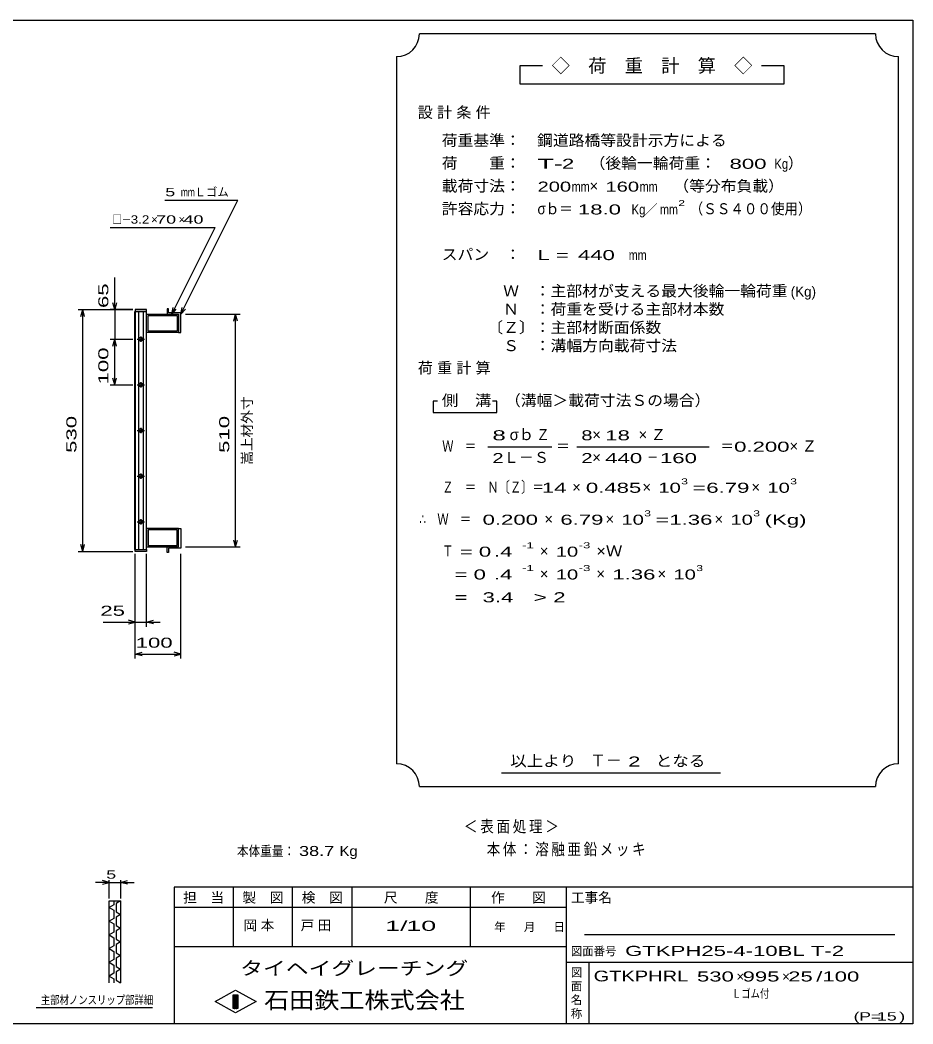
# Model space of a CAD drawing. Units: millimetres, scale not verified. Extents: x -1820 to 1731, y -1282 to 1054.
# Drawn here: x -227 to 1731, y -1146 to 1054 of the extents above; entities that cross this region are included whole.
import ezdxf
from ezdxf.enums import TextEntityAlignment as Align

# ---------------------------------------------------------------- set-up
doc = ezdxf.new("R2010")
doc.units = ezdxf.units.MM
doc.header["$LTSCALE"] = 10
for name, color, linetype, lineweight in [('0_2', 150, 'Continuous', 25), ('16', 3, 'Continuous', 25), ('22', 4, 'Continuous', 25), ('24', 2, 'Continuous', 25), ('32', 4, 'Continuous', 25)]:
    doc.layers.add(name, color=color, linetype=linetype, lineweight=lineweight)
doc.styles.add('ベクトル', font='')
doc.styles.get('ベクトル').set_extended_font_data('ベクトル')

msp = doc.modelspace()

# ---------------------------------------------------------------- linework, layer by layer
at = {"layer": '0_2'}
for p, q in [((-1729, 1053.5), (1731, 1053.5)), ((1731, 1053.5), (1731, -1146.5)), ((1731, -846.5), (111, -846.5)), ((111, -846.5), (111, -1146.5)), ((241, -846.5), (241, -976.5)), ((371, -976.5), (371, -846.5)), ((501, -846.5), (501, -976.5)), ((761, -976.5), (761, -846.5)), ((971, -846.5), (971, -1146.5)), ((971, -891.5), (111, -891.5)), ((1691, -951.5), (1011, -951.5)), ((111, -976.5), (971, -976.5)), ((971, -1011.5), (1731, -1011.5)), ((1021, -1146.5), (1021, -1011.5)), ((201, -1097.5), (246, -1072.5)), ((246, -1072.5), (291, -1097.5)), ((246, -1122.5), (201, -1097.5)), ((241, -1082.5), (251, -1082.5)), ((241, -1112.5), (241, -1082.5)), ((241, -1082.5), (243, -1082.5)), ((243, -1082.5), (243, -1112.5)), ((245, -1112.5), (245, -1082.5)), ((245, -1082.5), (247, -1082.5)), ((291, -1097.5), (246, -1122.5)), ((247, -1082.5), (247, -1112.5)), ((249, -1112.5), (249, -1082.5)), ((249, -1082.5), (251, -1082.5)), ((251, -1082.5), (251, -1112.5)), ((251, -1082.5), (251, -1112.5)), ((251, -1112.5), (241, -1112.5)), ((243, -1112.5), (245, -1112.5)), ((247, -1112.5), (249, -1112.5)), ((1731, -1146.5), (-1729, -1146.5))]:
    msp.add_line(p, q, dxfattribs=at)
at = {"layer": '16'}
for p, q in [((51, 419), (26, 419)), ((26, 419), (26, 414.5)), ((51, 414.5), (51, 419)), ((99, 421), (96, 421)), ((96, 421), (96, 409)), ((99, 412), (99, 421)), ((25.3, -106.5), (25.3, 414.5)), ((25.3, 414.5), (26, 414.5)), ((26, 414.5), (51, 414.5)), ((26, 414.5), (26, -106.5)), ((51, 414.5), (26, 414.5)), ((33, 414.5), (33, -106.5)), ((44, -106.5), (44, 414.5)), ((51, -106.5), (51, 414.5)), ((51, 409), (121, 409)), ((51, 369), (51, 409)), ((54, 406), (118, 406)), ((54, 372), (54, 406)), ((96, 409), (121, 409)), ((126, 412), (99, 412)), ((118, 406), (118, 372)), ((121, 409), (121, 369)), ((121, 409), (121, 369)), ((126, 369), (126, 412)), ((30, 354), (46, 354)), ((40, 357), (36, 357)), ((38, 360), (38, 348)), ((121, 369), (51, 369)), ((118, 372), (54, 372)), ((121, 369), (126, 369)), ((36, 351), (40, 351)), ((30, 254), (46, 254)), ((40, 257), (36, 257)), ((36, 251), (40, 251)), ((38, 260), (38, 248)), ((30, 154), (46, 154)), ((40, 157), (36, 157)), ((38, 160), (38, 148)), ((36, 151), (40, 151)), ((30, 54), (46, 54)), ((40, 57), (36, 57)), ((36, 51), (40, 51)), ((38, 60), (38, 48)), ((40, -43), (36, -43)), ((38, -40), (38, -52)), ((30, -46), (46, -46)), ((36, -49), (40, -49)), ((121, -61), (51, -61)), ((51, -61), (51, -101)), ((118, -64), (54, -64)), ((54, -64), (54, -98)), ((118, -98), (118, -64)), ((121, -101), (121, -61)), ((121, -61), (126, -61)), ((121, -101), (121, -61)), ((126, -61), (126, -104)), ((26, -106.5), (25.3, -106.5)), ((26, -106.5), (51, -106.5)), ((26, -111), (26, -106.5)), ((26, -106.5), (51, -106.5)), ((51, -101), (121, -101)), ((51, -106.5), (51, -111)), ((54, -98), (118, -98)), ((96, -113), (96, -101)), ((96, -101), (121, -101)), ((126, -104), (99, -104)), ((99, -104), (99, -113)), ((51, -111), (26, -111)), ((99, -113), (96, -113))]:
    msp.add_line(p, q, dxfattribs=at)
for centre, radius, start, end in [((36, 354), 3, 90, 270), ((38, 354), 4, 46.6, 133.4), ((40, 354), 3, 270, 90), ((38, 354), 4, 226.6, 313.4), ((36, 254), 3, 90, 270), ((38, 254), 4, 46.6, 133.4), ((38, 254), 4, 226.6, 313.4), ((40, 254), 3, 270, 90), ((36, 154), 3, 90, 270), ((38, 154), 4, 46.6, 133.4), ((40, 154), 3, 270, 90), ((38, 154), 4, 226.6, 313.4), ((36, 54), 3, 90, 270), ((38, 54), 4, 46.6, 133.4), ((38, 54), 4, 226.6, 313.4), ((40, 54), 3, 270, 90), ((36, -46), 3, 90, 270), ((38, -46), 4, 46.6, 133.4), ((40, -46), 3, 270, 90), ((38, -46), 4, 226.6, 313.4)]:
    msp.add_arc(centre, radius, start, end, dxfattribs=at)
at = {"layer": '22'}
for p, q in [((91, 659), (251, 659)), ((126, 409), (251, 659)), ((-29, 599), (201, 599)), ((106, 409), (201, 599)), ((-19, 419), (-19, 489)), ((-99, 419), (21, 419)), ((-93, 404), (-89, 419)), ((-85, 404), (-89, 419)), ((-89, -111), (-89, 419)), ((21, 419), (-29, 419)), ((-19, 419), (-23, 434)), ((-15, 434), (-19, 419)), ((-19, 419), (-19, 354)), ((106, 409), (109, 423.6)), ((106, 409), (116, 420)), ((126, 409), (129, 423.6)), ((126, 409), (136, 420)), ((136, 409), (256, 409)), ((242, 394), (246, 409)), ((250, 394), (246, 409)), ((246, -101), (246, 409)), ((-29, 354), (21, 354)), ((-23, 339), (-19, 354)), ((-15, 339), (-19, 354)), ((-19, 254), (-19, 354)), ((-19, 254), (-23, 269)), ((-19, 254), (-15, 269)), ((-29, 254), (21, 254)), ((246, -101), (242, -86)), ((246, -101), (250, -86)), ((-89, -111), (-93, -96)), ((-89, -111), (-85, -96)), ((136, -101), (256, -101)), ((-99, -111), (21, -111)), ((26, -276), (26, -116)), ((26, -346), (26, -116)), ((51, -276), (51, -116)), ((126, -346), (126, -116)), ((26, -266), (11, -262)), ((51, -266), (66, -262)), ((-44, -266), (26, -266)), ((11, -270), (26, -266)), ((26, -266), (51, -266)), ((66, -270), (51, -266)), ((51, -266), (81, -266)), ((26, -336), (41, -332)), ((41, -340), (26, -336)), ((26, -336), (126, -336)), ((126, -336), (111, -332)), ((111, -340), (126, -336))]:
    msp.add_line(p, q, dxfattribs=at)
at = {"layer": '24', "color": 4}
for p, q in [((1649, 1023.5), (649, 1023.5)), ((599, 973.5), (599, -576.5)), ((1699, -576.5), (1699, 973.5)), ((919, 953.5), (869, 953.5)), ((869, 953.5), (869, 913.5)), ((1449, 953.5), (1399, 953.5)), ((1449, 913.5), (1449, 953.5)), ((869, 913.5), (1449, 913.5)), ((689, 218.5), (679, 218.5)), ((679, 218.5), (679, 193.5)), ((819, 218.5), (809, 218.5)), ((819, 193.5), (819, 218.5)), ((679, 193.5), (819, 193.5)), ((799, 118.5), (939, 118.5)), ((994, 118.5), (1284, 118.5)), ((829, -596.5), (1309, -596.5)), ((649, -626.5), (1649, -626.5))]:
    msp.add_line(p, q, dxfattribs=at)
for centre, start, end in [((599, 1023.5), 270, 0), ((1699, 1023.5), 180, 270), ((599, -626.5), 0, 90), ((1699, -626.5), 90, 180)]:
    msp.add_arc(centre, 50, start, end, dxfattribs=at)
at = {"layer": '32'}
for p, q in [((-31, -836.5), (-46, -832.5)), ((-31, -871.5), (-31, -831.5)), ((-6, -831.5), (-6, -871.5)), ((-6, -836.5), (9, -832.5)), ((-31, -836.5), (-61, -836.5)), ((-46, -840.5), (-31, -836.5)), ((-31, -836.5), (-6, -836.5)), ((9, -840.5), (-6, -836.5)), ((-6, -836.5), (24, -836.5)), ((-31, -876.5), (-6, -876.5)), ((-31, -1056.5), (-31, -876.5)), ((-21, -876.5), (-21, -885.5)), ((-6, -876.5), (-16, -882.5)), ((-6, -876.5), (-6, -1056.5)), ((-21, -885.5), (-31, -891.5)), ((-31, -891.5), (-21, -897.5)), ((-21, -897.5), (-21, -915.5)), ((-16, -882.5), (-16, -900.5)), ((-16, -900.5), (-6, -906.5)), ((-21, -915.5), (-31, -921.5)), ((-31, -921.5), (-21, -927.5)), ((-6, -906.5), (-16, -912.5)), ((-16, -912.5), (-16, -930.5)), ((-21, -945.5), (-31, -951.5)), ((-21, -927.5), (-21, -945.5)), ((-16, -930.5), (-6, -936.5)), ((-6, -936.5), (-16, -942.5)), ((-16, -942.5), (-16, -960.5)), ((-31, -951.5), (-21, -957.5)), ((-21, -957.5), (-21, -975.5)), ((-16, -960.5), (-6, -966.5)), ((-6, -966.5), (-16, -972.5)), ((-21, -975.5), (-31, -981.5)), ((-31, -981.5), (-21, -987.5)), ((-21, -987.5), (-21, -1005.5)), ((-16, -972.5), (-16, -990.5)), ((-21, -1005.5), (-31, -1011.5)), ((-31, -1011.5), (-21, -1017.5)), ((-16, -990.5), (-6, -996.5)), ((-6, -996.5), (-16, -1002.5)), ((-16, -1002.5), (-16, -1020.5)), ((-21, -1017.5), (-21, -1035.5)), ((-16, -1020.5), (-6, -1026.5)), ((-6, -1026.5), (-16, -1032.5)), ((-16, -1032.5), (-16, -1050.5)), ((-21, -1035.5), (-31, -1041.5)), ((-31, -1041.5), (-21, -1047.5)), ((-21, -1047.5), (-21, -1056.5)), ((-16, -1050.5), (-6, -1056.5)), ((64, -1111.5), (-191, -1111.5))]:
    msp.add_line(p, q, dxfattribs=at)

# ---------------------------------------------------------------- texts
at = {"layer": '0_2', "style": 'ベクトル'}
for s, height, p in [('担\u3000当', 21.99, (131, -869.5)), ('製\u3000図', 21.99, (261, -869.5)), ('検\u3000図', 21.99, (391, -869.5)), ('尺\u3000\u3000度', 21.99, (571, -869.5)), ('作\u3000\u3000図', 21.99, (806, -869.5)), ('工事名', 21.99, (981, -869.5)), ('年', 18.3, (813, -934)), ('月', 18.3, (878, -934)), ('日', 18.3, (943, -934)), ('図面番号', 18.33, (981, -987)), ('図', 18.3, (981, -1034)), ('面', 18.3, (981, -1064)), ('名', 18.3, (981, -1094)), ('称', 18.3, (981, -1124))]:
    msp.add_text(s, height=height, dxfattribs=at).set_placement(p, align=Align.MIDDLE_LEFT)
at = {"layer": '0_2', "color": 222, "style": 'ベクトル'}
for s, height, width, p in [('タイヘイグレーチング', 29.33, 1.25, (256, -1024.5)), ('石田鉄工株式会社', 36.66, 1.1, (308.5, -1094.5))]:
    msp.add_text(s, height=height, dxfattribs=dict(at, width=width)).set_placement(p, align=Align.MIDDLE_LEFT)
at = {"layer": '22', "color": 2, "style": 'ベクトル'}
for s, height, width, p in [(' 5 ', 18.33, 1.6, (81, 676.5)), ('mm', 18.33, 0.75, (126, 676.5)), ('□－', 18.33, 0.8, (-24, 616.5)), ('3.2', 18.33, 1.2, (16, 616.5)), (' 70 ', 18.33, 1.6, (61, 616.5)), (' 40 ', 18.33, 1.6, (121, 616.5)), (' 25 ', 21.99, 1.65, (-64, -241)), (' 100 ', 21.99, 1.65, (13.5, -311)), ('本体重量：', 21.99, 0.85, (249, -767.5)), (' 38.7', 21.99, 1.35, (374, -767.5)), ('Kg', 21.99, 1.1, (474, -767.5)), ('1/', 21.99, 2, (574, -931.5)), (' 10 ', 21.99, 2, (604, -931.5)), ('GTKPH25-4-10BL T-2         ', 21.99, 1.65, (1100, -986.5)), ('GTKPHRL', 23.46, 1.4, (1031, -1041.5)), (' 530 ', 21.99, 1.65, (1244, -1042.5)), (' 995 ', 21.99, 1.65, (1344, -1042.5)), (' 25 ', 21.99, 1.65, (1444, -1042.5)), ('/', 22, 1.65, (1519, -1042.5)), (' 100 ', 21.99, 1.65, (1519, -1042.5)), ('Ｌゴム付', 18.33, 0.8, (1334, -1080)), ('(P=', 18.33, 1.55, (1601, -1130)), (' 15 ', 18.33, 1.6, (1641, -1130)), (')', 18.3, 1.6, (1701, -1130))]:
    msp.add_text(s, height=height, dxfattribs=dict(at, width=width)).set_placement(p, align=Align.MIDDLE_LEFT)
for s, height, p in [('Ｌゴム', 18.33, (156, 676.5)), ('×', 18.3, (61, 616.5)), ('×', 18.3, (121, 616.5)), ('×', 22, (1344, -1042.5)), ('×', 22, (1444, -1042.5))]:
    msp.add_text(s, height=height, dxfattribs=at).set_placement(p, align=Align.MIDDLE_LEFT)
at = {"layer": '22', "color": 2, "style": 'ベクトル', "width": 1.65}
for s, p in [(' 65 ', (-44, 409)), (' 100 ', (-44, 241.5)), (' 530 ', (-114, 91.5)), (' 510', (221, 91.5))]:
    msp.add_text(s, height=21.99, rotation=90, dxfattribs=at).set_placement(p, align=Align.MIDDLE_LEFT)
at = {"layer": '22', "color": 2, "style": 'ベクトル'}
msp.add_text('嵩上材外寸', height=21.99, rotation=90, dxfattribs=at).set_placement((271, 79), align=Align.MIDDLE_LEFT)
at = {"layer": '22', "color": 2, "attachment_point": 4, "style": 'ベクトル'}
for s, insert, char_height in [('\\T1.2;\\W0.85;＜表面処理＞', (746.5, -715), 25.66), ('\\T1.19;\\W0.85;本体：溶融亜鉛メッキ', (796.5, -765), 25.66), ('\\T1.25;岡本\u3000', (263.5, -931.5), 21.99), ('\\T1.25;戸田\u3000', (388.5, -931.5), 21.99)]:
    msp.add_mtext(s, dxfattribs=dict(at, insert=insert, char_height=char_height))
at = {"layer": '24', "style": 'ベクトル'}
for s, height, p in [('◇\u3000荷\u3000重\u3000計\u3000算\u3000◇', 29.33, (939, 953.5)), ('）', 24.2, (1457, 740)), ('×', 24.2, (1022, 690)), ('／', 22, (1141.5, 638.5)), ('(Kg)', 21.99, (1463, 458.5)), ('σｂ', 24.19, (847, 145)), ('×', 24.2, (1028, 145)), ('Ｌ－Ｓ', 24.19, (834, 95)), ('×', 24.2, (1028, 95)), ('×', 24.2, (984, 30)), ('×', 24.2, (1138, 30)), ('×', 24.2, (1377, 30)), ('×', 24.2, (923, -40)), ('×', 24.2, (1057, -40)), ('×', 24.2, (1296, -40)), ('×', 24.2, (913, -110)), ('×', 24.2, (913, -160)), ('×', 24.2, (1037, -160)), ('×', 24.2, (1171, -160)), ('Ｔ－', 25.66, (1023, -569))]:
    msp.add_text(s, height=height, dxfattribs=at).set_placement(p, align=Align.MIDDLE_LEFT)
for s, height, width, p in [('荷重基準：\u3000', 24.19, 1.05, (698, 790)), ('鋼道路橋等設計示方による', 24.19, 1.05, (907, 790)), ('荷\u3000\u3000重：\u3000', 24.19, 1.05, (698, 740)), ('T-', 21.99, 2, (908, 738.5)), (' 2 ', 21.99, 1.65, (948, 738.5)), ('（後輪一輪荷重：', 24.19, 1.05, (1022, 740)), ('  800', 21.99, 1.65, (1302, 738.5)), ('Kg', 21.99, 0.85, (1427, 738.5)), ('載荷寸法：\u3000', 24.19, 1.05, (698, 690)), ('\u3000（等分布負載）', 24.19, 1.05, (1171, 690)), ('200', 21.99, 1.5, (908, 688.5)), ('mm', 21.99, 0.8, (983, 688.5)), ('160', 21.99, 1.5, (1057, 688.5)), ('mm', 21.99, 0.8, (1132, 688.5)), ('許容応力：\u3000', 24.19, 1.05, (698, 640)), ('σｂ＝', 24.19, 0.9, (908, 640)), (' 18.0', 21.99, 1.65, (983, 638.5)), ('Kg', 21.99, 0.85, (1114, 638.5)), ('mm', 21.99, 0.8, (1176.5, 638.5)), ('2', 13.2, 1.5, (1216.5, 652.5)), ('（ＳＳ４００使用）', 24.19, 0.9, (1241.5, 640)), ('スパン\u3000：\u3000', 24.19, 1.05, (698, 540)), ('L =', 21.99, 1.65, (908, 538.5)), (' 440 ', 21.99, 1.65, (983, 538.5)), ('mm', 21.99, 0.8, (1108, 538.5)), ('\u3000Ｗ\u3000：主部材が支える最大後輪一輪荷重', 24.19, 1.05, (798, 460)), ('\u3000Ｎ\u3000：荷重を受ける主部材本数', 24.19, 1.05, (798, 420)), ('〔Ｚ〕：主部材断面係数', 24.19, 1.05, (798, 380)), ('\u3000Ｓ\u3000：溝幅方向載荷寸法', 24.19, 1.05, (798, 340)), ('側\u3000溝', 24.19, 1.1, (698, 220)), ('\u3000（溝幅＞載荷寸法Ｓの場合）', 24.19, 1.05, (802, 220)), ('8', 22, 1.8, (809, 143.5)), ('Ｚ', 24.2, 0.9, (905, 145)), ('8', 22, 1.5, (1004, 143.5)), (' 18 ', 21.99, 1.65, (1043, 143.5)), ('Ｗ\u3000＝', 24.19, 0.75, (699, 120)), ('＝', 24.2, 0.9, (949, 120)), ('＝', 24.2, 0.9, (1309, 120)), ('0.200', 21.99, 1.65, (1339, 118.5)), ('2', 22, 1.5, (809, 93.5)), ('2', 22, 1.5, (1004, 93.5)), (' 440 ', 21.99, 1.65, (1043, 93.5)), ('－', 24.2, 0.75, (1148, 95)), (' 160 ', 21.99, 1.65, (1163, 93.5)), ('Ｚ\u3000＝\u3000Ｎ〔Ｚ〕＝', 24.19, 0.75, (699, 30)), ('3', 13.2, 1.5, (1223, 42.5)), ('3', 13.2, 1.5, (1462, 42.5)), (' 14 ', 21.99, 1.65, (904, 28.5)), ('0.485', 21.99, 1.65, (1014, 28.5)), ('10', 21.99, 1.5, (1173, 28.5)), ('=', 22, 1.7, (1248, 28.5)), ('6.79', 21.99, 1.65, (1278, 28.5)), ('10', 21.99, 1.5, (1412, 28.5)), ('3', 13.2, 1.5, (1142, -27.5)), ('3', 13.2, 1.5, (1381, -27.5)), ('∴\u3000Ｗ\u3000＝', 24.19, 0.75, (649, -40)), (' 0.200', 21.99, 1.65, (774, -41.5)), ('6.79', 21.99, 1.65, (958, -41.5)), ('10', 21.99, 1.5, (1092, -41.5)), ('=', 22, 1.7, (1167, -41.5)), ('1.36', 21.99, 1.65, (1197, -41.5)), ('10', 21.99, 1.5, (1331, -41.5)), ('(Kg)', 21.99, 1.65, (1406, -41.5)), ('Ｔ', 24.2, 0.75, (699, -110)), (' = 0', 21.99, 1.65, (724, -111.5)), (' .4 ', 21.99, 1.65, (799, -111.5)), ('-1', 13.2, 1.65, (874, -97.5)), ('10', 21.99, 1.5, (948, -111.5)), ('-3', 13.2, 1.65, (998, -97.5)), ('×Ｗ', 24.19, 1.1, (1037, -110)), ('  = 0', 21.99, 1.65, (699, -161.5)), (' .4 ', 21.99, 1.65, (799, -161.5)), ('-1', 13.2, 1.65, (874, -147.5)), ('10', 21.99, 1.5, (948, -161.5)), ('-3', 13.2, 1.65, (998, -147.5)), ('1.36', 21.99, 1.65, (1072, -161.5)), ('10', 21.99, 1.5, (1206, -161.5)), ('3', 13.2, 1.5, (1256, -147.5)), ('  =', 21.99, 1.65, (699, -211.5)), (' 3.4', 21.99, 1.65, (774, -211.5)), ('>', 22, 1.7, (899, -211.5)), (' 2 ', 21.99, 1.65, (929, -211.5)), ('以上より\u3000', 24.19, 1.1, (848, -570)), (' 2 ', 21.99, 1.65, (1093, -571.5)), ('となる', 24.19, 1.1, (1167, -570))]:
    msp.add_text(s, height=height, dxfattribs=dict(at, width=width)).set_placement(p, align=Align.MIDDLE_LEFT)
at = {"layer": '24', "char_height": 24.19, "attachment_point": 4, "style": 'ベクトル'}
for s, insert in [('\\T1.28;設計条件', (645.5, 850)), ('\\T1.28;荷重計算', (645.5, 290)), ('\\T1.42;×Ｚ', (1129.5, 145)), ('\\T1.42;×Ｚ', (1460.5, 120))]:
    msp.add_mtext(s, dxfattribs=dict(at, insert=insert))
at = {"layer": '32', "color": 2, "style": 'ベクトル'}
for s, width, p in [(' 5 ', 1.6, (-48.5, -819)), ('主部材ノンスリップ部詳細', 0.8, (-181, -1094))]:
    msp.add_text(s, height=18.33, dxfattribs=dict(at, width=width)).set_placement(p, align=Align.MIDDLE_LEFT)

doc.saveas('drawing.dxf')
